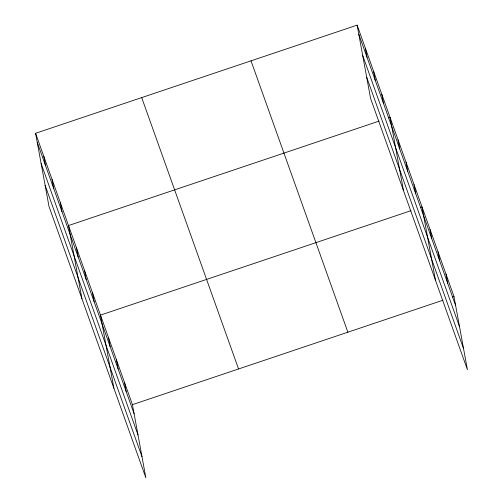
<?xml version="1.0" encoding="UTF-8"?>
<svg xmlns="http://www.w3.org/2000/svg" width="503" height="503" viewBox="0 0 503 503"><rect width="100%" height="100%" fill="white"/><g stroke="black" fill="none" stroke-linecap="round" stroke-linejoin="round"><path stroke-width="0.75" d="M35.581 133.289L132.44 404.651L145.87 477.85L49.011 206.481L35.581 133.289L357.13 25.15L453.989 296.519L467.419 369.711L370.56 98.349L357.13 25.15M379.08 121.104L68.509 225.551L81.945 298.751M388.599 117.909L390.058 117.413L403.494 190.612M411.045 210.656L100.474 315.104L113.911 388.297M420.558 207.456L422.023 206.966L435.46 280.165M132.44 404.651L443.011 300.209M452.524 297.009L453.989 296.519M358.802 34.267L455.661 305.629M362.682 55.412L459.541 326.78M366.681 77.198L463.54 348.566M251.016 60.838L347.875 332.2M141.689 97.601L238.548 368.969M37.253 142.399L134.112 413.768M41.133 163.55L137.992 434.913M45.132 185.337L141.991 456.705M445.998 274.129L447.67 283.246M438.006 251.739L439.679 260.856M430.015 229.355L431.687 238.466M414.032 184.576L415.704 193.693M406.04 162.192L407.713 171.303M398.049 139.803L399.722 148.919M381.827 94.35L383.5 103.467M373.591 71.281L375.269 80.398M365.36 48.219L367.033 57.329M124.448 382.267L126.121 391.378M116.457 359.878L118.13 368.995M108.466 337.488L110.138 346.605M92.483 292.715L94.155 301.831M84.491 270.325L86.164 279.442M76.5 247.941L78.172 257.052M60.278 202.483L61.951 211.6M52.048 179.42L53.72 188.537M43.811 156.351L45.484 165.468"/></g></svg>
